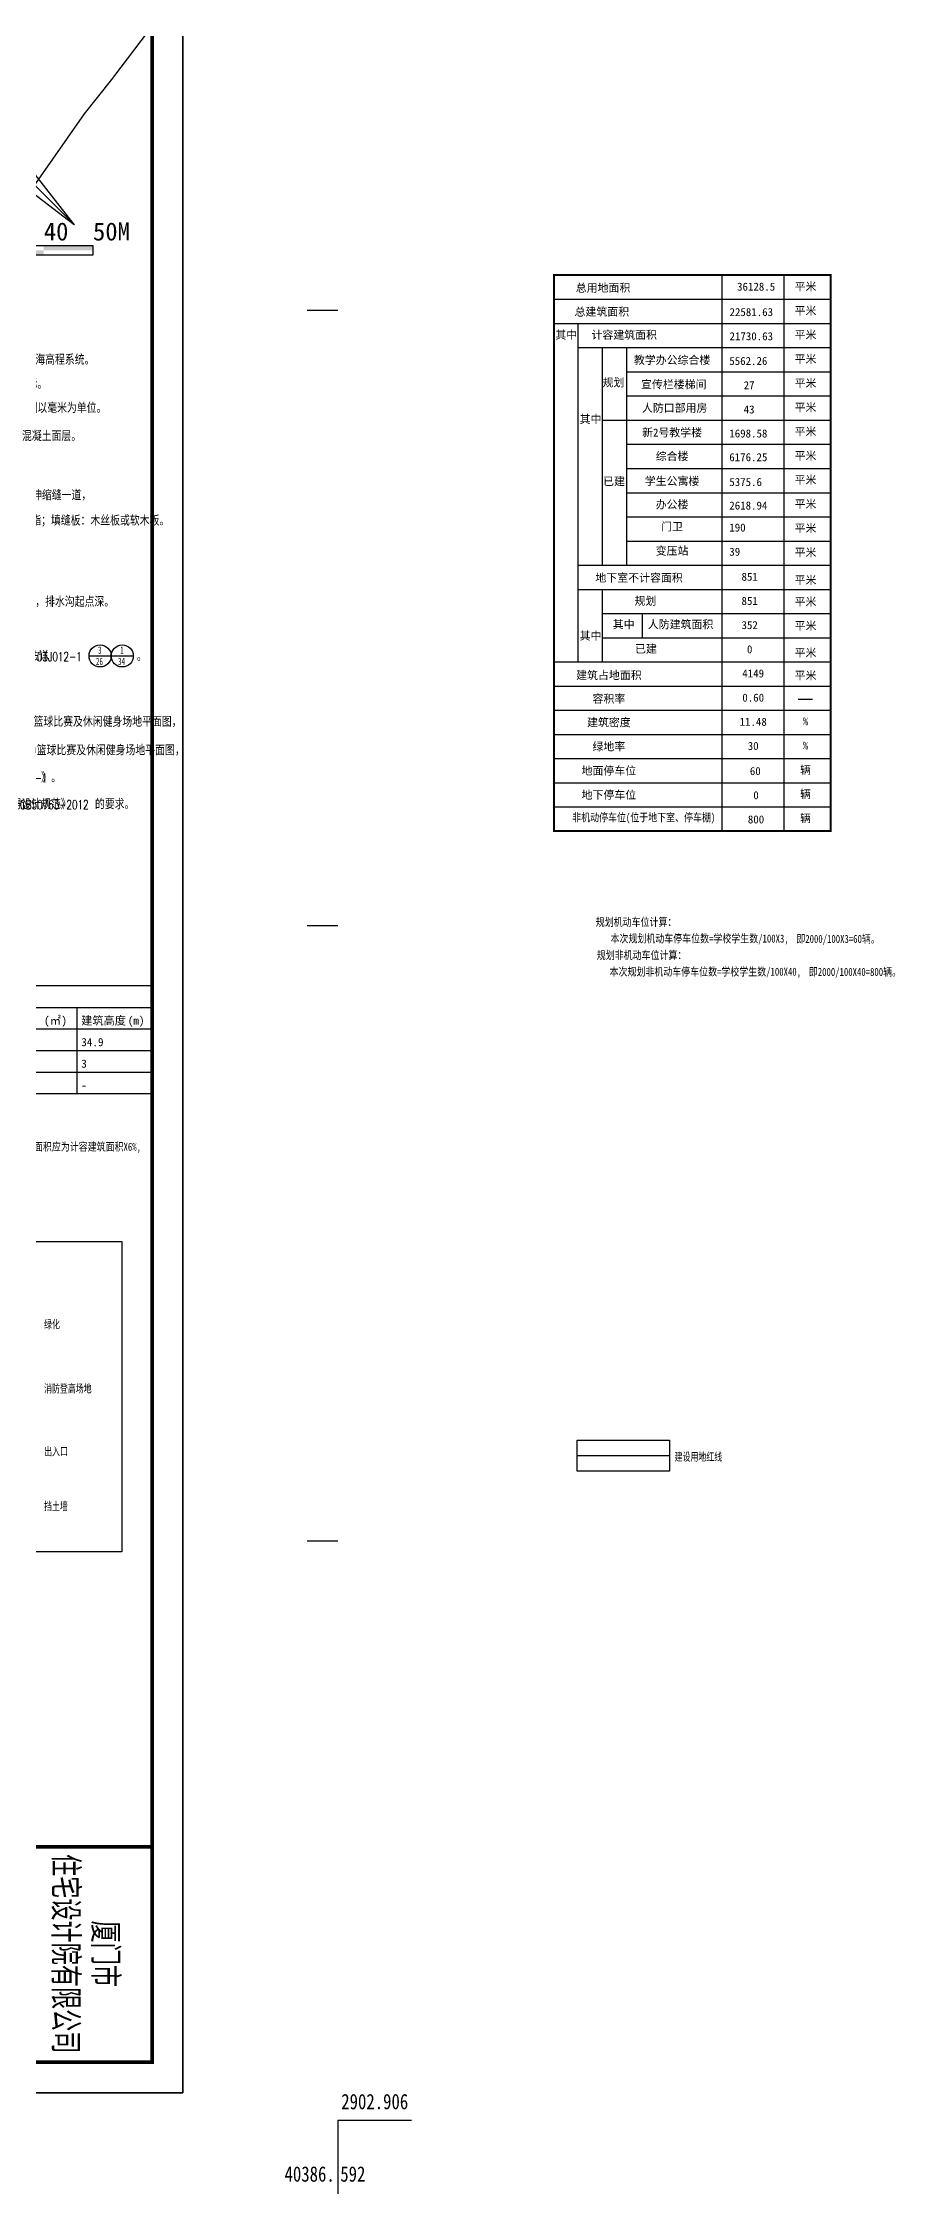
# Model space of a CAD drawing. Header units: metres. Extents: x 36500 to 80772748, y -35000 to 5806266.
# Drawn here: x 40386544.5 to 40386683, y 2902893.9 to 2903243.5 of the extents above; entities that cross this region are included whole.
import ezdxf
from ezdxf.enums import TextEntityAlignment as Align
from ezdxf.xclip import XClip

# ---------------------------------------------------------------- set-up
doc = ezdxf.new("R2010")
doc.units = ezdxf.units.M
doc.header["$LTSCALE"] = 10
doc.header["$XCLIPFRAME"] = 0
doc.linetypes.add('DOTE', pattern=[2.42, 2, -0.2, 0.02, -0.2])
doc.linetypes.add('X6', pattern=[5, 4, -1])
for name, color, linetype in [('00标注', 3, 'Continuous'), ('dx', 252, 'Continuous'), ('JZD', 7, 'Continuous'), ('PUB_TAB', 7, 'Continuous'), ('PUB_TEXT', 7, 'Continuous'), ('PUB_TITLE', 4, 'Continuous'), ('TK', 7, 'Continuous'), ('其它附属工程', 94, 'Continuous'), ('图框', 3, 'Continuous'), ('总平面-定位', 3, 'Continuous'), ('总平面-消防登高面', 2, 'Continuous'), ('总平面-绿化', 3, 'Continuous'), ('批量导出图层', 1, 'Continuous'), ('文字标注', 7, 'Continuous')]:
    doc.layers.add(name, color=color, linetype=linetype)
doc.styles.add('_HZTXT', font='simhei.ttf', dxfattribs={"width": 0.7})
doc.styles.add('_TCH_WINDOW', font='SIMPLEX', dxfattribs={"bigfont": 'GBCBIG'})
doc.styles.add('DIM', font='', dxfattribs={"width": 0.8})
doc.styles.add('HZ', font='')
doc.styles.add('HZTXT', font='TXT', dxfattribs={"bigfont": 'HZTXT'})
doc.styles.add('ZBZD', font='')
doc.styles.add('宋体', font='')
doc.styles.get('DIM').set_extended_font_data('SimSun')
doc.styles.get('HZ').set_extended_font_data('SimSun')
doc.styles.get('ZBZD').set_extended_font_data('SimSun')
doc.styles.get('宋体').set_extended_font_data('SimSun')

# ---------------------------------------------------------------- blocks, each defined once
blk = doc.blocks.new('A$C79C21881')
for points, const_width in [([(0.97, 3.55), (0, 3.55)], 0.28), ([(0.97, 0.11), (0.19, 0.11)], 0.224), ([(0.97, 3.55), (0.97, 0.11)], 1.12), ([(0.97, 3.55), (1.94, 3.55)], 0.28), ([(0.97, 0.11), (1.75, 0.11)], 0.224), ([(4.93, 1.04), (1.03, 2.76)], 0.28), ([(4.88, 3.55), (3.9, 3.55)], 0.28), ([(4.87, 0.11), (4.09, 0.11)], 0.224), ([(4.88, 3.55), (4.88, 0.11)], 1.12), ([(4.88, 3.55), (5.85, 3.55)], 0.28), ([(4.87, 0.11), (5.65, 0.11)], 0.224)]:
    blk.add_lwpolyline(points, dxfattribs=dict(const_width=const_width))
blk = doc.blocks.new('A$C28FB6592')
at = {"linetype": 'Continuous'}
for p, q in [((0.05, 4.74), (0.05, -16.45)), ((0, 0), (-1.83, -6.13)), ((4.73, -5.87), (0.03, 0.03)), ((2.91, -3.48), (-0.5, -11.79)), ((-6.67, -3.93), (-4.28, -8.84)), ((-1.83, -6.13), (-6.67, -3.93)), ((-6.62, -3.94), (18.16, -28.73)), ((-1.8, -6.17), (2.15, -15.61)), ((4.73, -5.91), (-0.95, -11.48)), ((2.04, -9.58), (4.73, -5.87)), ((-4.28, -8.84), (-0.9, -11.11)), ((-4.24, -8.87), (5.59, -12.65)), ((-3.53, -10.57), (4.64, -10.44)), ((-0.9, -11.12), (2.33, -9.18)), ((1.98, -10.51), (2.04, -9.58)), ((-0.9, -11.11), (-0.95, -11.48)), ((-0.95, -11.48), (-0.49, -11.79)), ((-0.49, -11.79), (0.06, -14.28)), ((10.43, -20.97), (1.98, -10.51)), ((0.06, -14.28), (10.43, -20.97))]:
    blk.add_line(p, q, dxfattribs=at)
for p, q in [((-18.83, -32.1), (21.17, -32.1)), ((-18.83, -32.9), (-18.83, -32.1)), ((-18.83, -33.7), (-18.83, -32.9)), ((21.17, -33.7), (-18.83, -33.7)), ((21.17, -32.1), (21.17, -33.7))]:
    blk.add_line(p, q)
at = {"linetype": 'Continuous', "flags": 128}
for points in [[(0.05, -19.68), (0.05, 4.9)], [(-9.41, -10.51), (9.15, -10.51)]]:
    blk.add_lwpolyline(points, dxfattribs=at)
at = {"const_width": 1.08}
blk.add_lwpolyline([(0.98, 0.04), (0.98, 4.88)], dxfattribs=at)
at = {"linetype": 'Continuous', "flags": 128}
blk.add_lwpolyline([(18.14, -28.73), (5.72, -12.89), (3.79, -10.47), (1.99, -9.69), (2.68, -7.84), (1.41, -7.25), (0.04, -5.09), (-1.01, -8.06), (-3.87, -6.67), (-2.84, -9.41), (-0.89, -11.11), (-0.46, -11.68), (0, -14.88), (18.09, -28.71)], close=True, dxfattribs=at)
for points in [[(-18.83, -32.9), (-18.83, -32.1), (-10.83, -32.9), (-10.83, -32.1)], [(-10.83, -33.7), (-10.83, -32.9), (-2.83, -33.7), (-2.83, -32.9)], [(-2.83, -32.9), (-2.83, -32.1), (5.17, -32.9), (5.17, -32.1)], [(5.17, -33.7), (5.17, -32.9), (13.17, -33.7), (13.17, -32.9)], [(13.17, -32.9), (13.17, -32.1), (21.17, -32.9), (21.17, -32.1)]]:
    blk.add_solid(points)
at = {"linetype": 'Continuous', "xscale": 0.8, "yscale": 0.8, "zscale": 0.8}
blk.add_blockref('A$C79C21881', (-2.02, 6.04), dxfattribs=at)
at = {"style": 'DIM', "flags": 9}
for tag in ['YSIZE', 'XSIZE']:
    blk.add_attdef(tag, (-18.83, -33.7), '', height=0.004, dxfattribs=at)
at = {"layer": '文字标注', "linetype": 'Continuous', "style": '宋体'}
for s, p in [('0', (-19.51, -31.76)), ('10', (-10.83, -31.3)), ('20', (-2.83, -31.3)), ('30', (5.17, -31.3)), ('40', (13.17, -31.3)), ('50M', (21.17, -31.3))]:
    blk.add_text(s, height=2.94, dxfattribs=at).set_placement(p)
blk = doc.blocks.new('图框A1')
at = {"layer": '图框'}
blk.add_lwpolyline([(0, 0), (84100, 0), (84100, 59400), (0, 59400)], close=True, dxfattribs=at)
at = {"layer": '图框', "const_width": 120}
blk.add_lwpolyline([(2500, 1000), (83100, 1000), (83100, 58400), (2500, 58400)], close=True, dxfattribs=at)
blk.add_lwpolyline([(76100, 58400), (76100, 1000)], dxfattribs=at)
at = {"layer": '图框', "style": 'HZTXT', "width": 0.8}
for s, p in [('厦门市', (79578, 56413)), ('住宅设计院有限公司', (79578, 55123))]:
    blk.add_text(s, height=900, dxfattribs=at).set_placement(p, align=Align.CENTER)
blk = doc.blocks.new('地形1')
at = {"layer": 'dx', "color": 252, "linetype": 'Continuous', "lineweight": -3, "flags": 128}
blk.add_lwpolyline([(40386538.18, 2903213.3), (40386551.2, 2903231.98), (40386555.69, 2903237.58), (40386556.17, 2903238.22), (40386561.45, 2903245.2)], dxfattribs=at)
blk = doc.blocks.new('A$C69FF1A94')
at = {"layer": '00标注'}
for p, q in [((18.8, -18.1), (22.39, -18.1)), ((19.23, -22.87), (22.82, -22.87)), ((17.92, -40.38), (21.52, -40.38)), ((22.89, -44.84), (26.49, -44.84)), ((42.06, -53.76), (45.65, -53.76)), ((45.65, -53.76), (49.25, -53.76)), ((26.3, -59.16), (29.89, -59.16)), ((28.83, -64.52), (32.43, -64.52)), ((29.6, -69.09), (33.2, -69.09))]:
    blk.add_line(p, q, dxfattribs=at)
for centre in [(20.6, -18.1), (21.03, -22.87), (19.72, -40.38), (24.69, -44.84), (43.86, -53.76), (47.45, -53.76), (28.1, -59.16), (30.63, -64.52), (31.4, -69.09)]:
    blk.add_ellipse(centre, major_axis=(1.8, 0), ratio=0.999941, start_param=-0.000005, end_param=6.28318, dxfattribs=at)
at = {"layer": '其它附属工程', "linetype": 'Continuous'}
blk.add_line((18.45, -82.62), (22.05, -82.62), dxfattribs=at)
blk.add_ellipse((20.25, -82.62), major_axis=(1.8, 0), ratio=0.999941, start_param=-0.000005, end_param=6.28318, dxfattribs=at)
at = {"layer": 'PUB_TEXT', "linetype": 'Continuous', "style": '_TCH_WINDOW'}
for s, height, p in [('说明：', 2.411, (2.19, -2.71)), ('、总图坐标系统为西安', 1.688, (2.99, -6.44)), ('坐标系，高程系统为黄海高程系统。', 1.6879, (17.28, -6.44)), ('、建筑角点坐标为建筑物一层外墙角点坐标。', 1.6879, (3.19, -10.36)), ('、总平面图中数据均以米为单位。其它详图以毫米为单位。', 1.6879, (3.19, -14.28)), ('、道路构造详国标', 1.688, (3.19, -18.85)), ('厚', 1.69, (26.87, -18.85)), ('混凝土面层。', 1.688, (31.15, -18.85)), ('道路牙做法详国标', 1.688, (3.14, -23.63)), ('。', 1.69, (23.32, -23.63)), ('、道路分仓缝纵横向尺寸不大于', 1.6879, (3.19, -28.47)), ('横向每', 1.688, (23.39, -28.47)), ('格设伸缩缝一道，', 1.688, (29.58, -28.47)), ('伸缩缝应采用切割机切割，伸缝填缝料聚氨酯；填缝板：木丝板或软木板。', 1.6879, (2.19, -32.59)), ('道路转弯半径见设计图，未注明半径均为', 1.6879, (2.19, -36.91)), ('。', 1.69, (26.81, -36.91)), ('、人行道做法详', 1.688, (3.19, -41.2)), ('。', 1.69, (22.14, -41.2)), ('、盖板排水沟做法详', 1.688, (3.19, -45.79)), ('沟宽', 1.688, (27.85, -45.79)), ('，排水沟起点深。', 1.688, (33.31, -45.79)), ('坡度', 1.688, (2.19, -50.24)), ('，坡向雨水井，雨水井位置详水施。', 1.6879, (8.25, -50.24)), ('、室外停车位未注明处均为', 1.6879, (3.19, -54.63)), ('车位做法详', 1.688, (27.44, -54.63)), ('。', 1.69, (49.83, -54.63)), ('、无障碍缘石坡道构造详', 1.6879, (3.19, -59.98)), ('。', 1.69, (31.81, -59.98)), ('、', 1.69, (3.99, -65.29)), ('室外篮球场参', 1.688, (13.02, -65.29)), ('篮球比赛及休闲健身场地平面图，', 1.6879, (33.04, -65.29)), ('室外篮球场合成面层场地构造做法参', 1.6879, (2.19, -69.92)), ('篮球比赛及休闲健身场地平面图，', 1.6879, (33.55, -69.92)), ('其他体育场地设计参《体育场地与设施（一）》', 1.6879, (2.19, -74.35)), ('、建筑物外部环境设计应满足《无障碍设计规范》', 1.6879, (3.79, -78.69)), ('。', 1.69, (35.89, -74.35)), ('的要求。', 1.688, (43.02, -78.69))]:
    blk.add_text(s, height=height, dxfattribs=at).set_placement(p)
at = {"layer": 'PUB_TEXT', "linetype": 'Continuous', "style": '_TCH_WINDOW', "width": 0.705882}
for s, height, p in [('1', 1.49, (2.19, -6.44)), ('80', 1.488, (15.28, -6.44)), ('2', 1.49, (2.19, -10.36)), ('3', 1.49, (2.19, -14.28)), ('4', 1.49, (2.19, -18.85)), ('12J003', 1.488, (13.02, -18.85)), (',220', 1.488, (23.37, -18.85)), ('C25', 1.488, (28.1, -18.85)), ('12J003', 1.488, (12.97, -23.63)), ('5', 1.49, (2.19, -28.47)), ('6m,', 1.488, (20.39, -28.47)), ('4m', 1.488, (27.08, -28.47)), ('9m', 1.488, (24.31, -36.91)), ('6', 1.49, (2.19, -41.2)), ('12J003', 1.488, (11.79, -41.2)), ('7', 1.49, (2.19, -45.79)), ('05J927-1', 1.488, (14.25, -45.79)), ('300', 1.488, (30.31, -45.79)), ('0.5%', 1.488, (4.65, -50.24)), ('8', 1.49, (2.19, -54.63)), ('2500X5500,', 1.488, (17.94, -54.63)), ('03J012-1', 1.488, (33.58, -54.63)), ('9', 1.49, (2.19, -59.98)), ('11J930-1', 1.488, (16.71, -59.98)), ('10', 1.488, (2.19, -65.29)), ('28mX15m', 1.488, (5.22, -65.29)), ('08J933-1', 1.488, (20.39, -65.29)), ('08J933-1', 1.488, (21.85, -69.92)), ('08J933-1', 1.488, (27.99, -74.35)), ('11', 1.488, (2.19, -78.69)), ('GB50763-2012', 1.4875, (30.82, -78.69))]:
    blk.add_text(s, height=height, dxfattribs=at).set_placement(p)
at = {"layer": 'PUB_TEXT', "style": 'ZBZD', "width": 0.585938}
for s, height, p in [('4', 1.18, (20.27, -17.77)), ('C1', 1.185, (19.91, -19.6)), ('2A', 1.185, (20.29, -22.63)), ('C6', 1.185, (20.35, -24.37)), ('C1', 1.185, (19.04, -41.87)), ('6', 1.18, (19.39, -40.04)), ('23', 1.185, (24.01, -46.33)), ('A', 1.18, (24.36, -44.51)), ('3', 1.18, (43.53, -53.42)), ('1', 1.18, (47.13, -53.42)), ('26', 1.185, (43.18, -55.25)), ('34', 1.185, (46.77, -55.25)), ('1', 1.18, (27.77, -58.83)), ('25', 1.185, (27.41, -60.66)), ('D3', 1.185, (29.95, -66.02)), ('-', 1.18, (30.3, -64.19)), ('合4', 1.185, (30.61, -68.76)), ('X2', 1.185, (30.87, -70.59))]:
    blk.add_text(s, height=height, rotation=0, dxfattribs=at).set_placement(p)
at = {"layer": '其它附属工程', "linetype": 'Continuous', "style": '_TCH_WINDOW', "width": 0.705882}
for s, p in [('12', (2.19, -83.46)), ('12J003', (12.59, -83.46))]:
    blk.add_text(s, height=1.488, dxfattribs=at).set_placement(p)
at = {"layer": '其它附属工程', "linetype": 'Continuous', "style": '_TCH_WINDOW'}
for s, height, p in [('、挡土墙做法祥', 1.688, (3.99, -83.46)), ('。', 1.69, (22.94, -83.46))]:
    blk.add_text(s, height=height, dxfattribs=at).set_placement(p)
at = {"layer": '其它附属工程', "linetype": 'Continuous', "style": 'ZBZD', "width": 0.585938}
for s, height, p in [('C23', 1.185, (19.57, -84.11)), ('A', 1.18, (19.92, -82.29))]:
    blk.add_text(s, height=height, rotation=0, dxfattribs=at).set_placement(p)

msp = doc.modelspace()

# ---------------------------------------------------------------- linework, layer by layer
at = {"linetype": 'Continuous', "flags": 128}
msp.add_lwpolyline([(40386667.257, 2903136.843), (40386669.592, 2903136.843)], dxfattribs=at)
for points in [[(40386492.289, 2903048.659), (40386557.289, 2903048.659), (40386557.289, 2902998.266), (40386492.289, 2902998.266)], [(40386646.309, 2903016.375), (40386646.309, 2903011.375), (40386631.309, 2903011.375), (40386631.309, 2903016.375)]]:
    msp.add_lwpolyline(points, close=True)
at = {"layer": 'JZD', "color": 1, "linetype": 'DOTE', "lineweight": -3, "ltscale": 0.001, "const_width": 0.2}
msp.add_lwpolyline([(40386646.309, 2903013.875), (40386631.309, 2903013.875)], dxfattribs=at)
at = {"layer": 'PUB_TAB', "linetype": 'Continuous'}
msp.add_lwpolyline([(40386461.2, 2903072.731), (40386562.239, 2903072.731), (40386562.239, 2903090.231), (40386461.2, 2903090.231)], close=True, dxfattribs=at)
for points in [[(40386461.2, 2903086.731), (40386562.239, 2903086.731)], [(40386550.003, 2903086.731), (40386550.003, 2903072.731)], [(40386461.2, 2903083.231), (40386562.239, 2903083.231)], [(40386461.2, 2903079.731), (40386562.239, 2903079.731)], [(40386461.2, 2903076.231), (40386562.239, 2903076.231)]]:
    msp.add_lwpolyline(points, dxfattribs=at)
at = {"layer": 'PUB_TITLE', "linetype": 'Continuous'}
for points in [[(40386270.239, 2902910.298), (40386567.239, 2902910.298), (40386567.239, 2903330.798), (40386270.239, 2903330.798)], [(40386270.239, 2903330.798), (40386270.239, 2902910.298), (40386567.239, 2902910.298), (40386567.239, 2903330.798)]]:
    msp.add_lwpolyline(points, close=True, dxfattribs=at)
at = {"layer": 'PUB_TITLE', "linetype": 'Continuous', "const_width": 0.5}
for points in [[(40386275.239, 2902915.298), (40386562.239, 2902915.298), (40386562.239, 2903318.298), (40386275.239, 2903318.298)], [(40386275.239, 2903318.298), (40386275.239, 2902915.298), (40386562.239, 2902915.298), (40386562.239, 2903318.298)]]:
    msp.add_lwpolyline(points, close=True, dxfattribs=at)
at = {"layer": 'PUB_TITLE', "linetype": 'Continuous', "const_width": 0.4}
msp.add_lwpolyline([(40386275.239, 2902950.298), (40386562.239, 2902950.298)], dxfattribs=at)
at = {"layer": 'TK', "linetype": 'Continuous'}
for p, q in [((40386592.412, 2903200), (40386587.412, 2903200)), ((40386592.412, 2903100), (40386587.412, 2903100)), ((40386592.412, 2903000), (40386587.412, 2903000)), ((40386592.412, 2902905.864), (40386604.412, 2902905.864)), ((40386592.412, 2902905.864), (40386592.412, 2902893.864))]:
    msp.add_line(p, q, dxfattribs=at)
at = {"layer": '批量导出图层'}
msp.add_lwpolyline([(40386270.239, 2903330.798), (40386567.239, 2903330.798), (40386567.239, 2902910.298), (40386270.239, 2902910.298)], close=True, dxfattribs=at)
at = {"layer": '文字标注', "linetype": 'Continuous', "const_width": 0.323}
msp.add_lwpolyline([(40386627.549, 2903115.4), (40386672.555, 2903115.4), (40386672.555, 2903205.763), (40386627.549, 2903205.763)], close=True, dxfattribs=at)
at = {"layer": '文字标注', "linetype": 'Continuous', "flags": 128}
for points in [[(40386627.549, 2903115.4), (40386627.549, 2903205.763)], [(40386654.878, 2903115.4), (40386654.878, 2903205.763)], [(40386664.987, 2903115.4), (40386664.987, 2903205.763)]]:
    msp.add_lwpolyline(points, dxfattribs=at)
at = {"layer": '文字标注', "linetype": 'Continuous'}
for points in [[(40386627.549, 2903205.763), (40386672.555, 2903205.763), (40386672.555, 2903115.4), (40386627.549, 2903115.4)], [(40386627.549, 2903201.834), (40386672.555, 2903201.834)], [(40386627.549, 2903201.834), (40386672.555, 2903201.834)], [(40386627.549, 2903201.834), (40386672.555, 2903201.834)], [(40386627.549, 2903197.905), (40386672.555, 2903197.905)], [(40386631.492, 2903142.902), (40386631.492, 2903197.905)], [(40386631.492, 2903193.976), (40386672.555, 2903193.976)], [(40386635.434, 2903158.617), (40386635.434, 2903193.976)], [(40386639.377, 2903158.617), (40386639.377, 2903193.976)], [(40386639.377, 2903190.047), (40386672.555, 2903190.047)], [(40386639.377, 2903186.119), (40386672.555, 2903186.119)], [(40386639.377, 2903186.119), (40386672.555, 2903186.119)], [(40386635.434, 2903182.19), (40386672.555, 2903182.19)], [(40386639.377, 2903178.261), (40386672.555, 2903178.261)], [(40386639.377, 2903174.332), (40386672.555, 2903174.332)], [(40386639.377, 2903170.403), (40386672.555, 2903170.403)], [(40386639.377, 2903166.475), (40386672.555, 2903166.475)], [(40386639.377, 2903162.546), (40386672.555, 2903162.546)], [(40386631.492, 2903158.617), (40386672.555, 2903158.617)], [(40386635.434, 2903158.617), (40386672.555, 2903158.617)], [(40386631.492, 2903154.688), (40386672.555, 2903154.688)], [(40386635.434, 2903142.902), (40386635.434, 2903154.688)], [(40386635.434, 2903150.759), (40386672.555, 2903150.759)], [(40386641.939, 2903146.831), (40386641.939, 2903150.759)], [(40386635.434, 2903146.831), (40386672.555, 2903146.831)], [(40386627.549, 2903142.902), (40386672.555, 2903142.902)], [(40386631.492, 2903142.902), (40386672.555, 2903142.902)], [(40386627.549, 2903138.973), (40386672.555, 2903138.973)], [(40386627.549, 2903135.044), (40386672.555, 2903135.044)], [(40386627.549, 2903131.115), (40386672.555, 2903131.115)], [(40386627.549, 2903127.186), (40386672.555, 2903127.186)], [(40386627.549, 2903127.186), (40386672.555, 2903127.186)], [(40386627.549, 2903123.258), (40386672.555, 2903123.258)], [(40386627.549, 2903119.329), (40386672.555, 2903119.329)]]:
    msp.add_lwpolyline(points, dxfattribs=at)

# ---------------------------------------------------------------- block references
at = {"xscale": 0.005, "yscale": 0.005, "zscale": 0.005, "rotation": 270}
msp.add_blockref('图框A1', (40386270.239, 2903330.798), dxfattribs=at)
at = {"linetype": 'Continuous'}
ref = msp.add_blockref('地形1', (0, 0), dxfattribs=at)
XClip(ref).set_block_clipping_path([(40386275.2385554314, 2902950.2978603072), (40386562.2385554314, 2903318.2978603072)])
msp.add_blockref('A$C69FF1A94', (40386509.908, 2903197.635), dxfattribs=at)
at = {"layer": '总平面-定位', "linetype": 'Continuous'}
msp.add_blockref('A$C28FB6592', (40386531.436, 2903242.693), dxfattribs=at)

# ---------------------------------------------------------------- texts
at = {"style": '_HZTXT', "width": 0.7}
msp.add_text('挡土墙', height=1.3143, dxfattribs=at).set_placement((40386544.655, 2903004.992))
at = {"layer": 'PUB_TAB', "linetype": 'Continuous', "style": 'HZ'}
for s, height, p in [('(', 1.329, (40386544.643, 2903083.931)), ('㎡', 1.329, (40386545.588, 2903083.931)), (')', 1.329, (40386547.478, 2903083.931)), ('建筑高度', 1.3291, (40386550.703, 2903083.931)), ('(m)', 1.3291, (40386558.264, 2903083.931)), ('34.9', 1.3291, (40386550.703, 2903080.431)), ('3', 1.329, (40386550.703, 2903076.931)), ('-', 1.329, (40386550.703, 2903073.431))]:
    msp.add_text(s, height=height, dxfattribs=at).set_placement(p)
at = {"layer": 'PUB_TEXT', "style": '_HZTXT', "width": 0.7}
for s, p in [('出入口', (40386544.655, 2903013.909)), ('建设用地红线', (40386647.174, 2903013.039))]:
    msp.add_text(s, height=1.3143, dxfattribs=at).set_placement(p)
at = {"layer": 'TK', "linetype": 'Continuous', "style": 'HZ', "width": 0.8}
msp.add_text('2902.906', height=2.5, dxfattribs=at).set_placement((40386598.412, 2902908.864), align=Align.MIDDLE)
msp.add_text('40386.', height=2.5, dxfattribs=at).set_placement((40386591.912, 2902897.114), align=Align.MIDDLE_RIGHT)
msp.add_text('592', height=2.5, dxfattribs=at).set_placement((40386592.812, 2902897.114), align=Align.MIDDLE_LEFT)
at = {"layer": '总平面-消防登高面', "linetype": 'Continuous', "style": '_HZTXT', "width": 0.7}
msp.add_text('消防登高场地', height=1.3143, dxfattribs=at).set_placement((40386544.655, 2903024.124))
at = {"layer": '总平面-绿化', "style": '_HZTXT', "width": 0.7}
msp.add_text('绿化', height=1.3143, dxfattribs=at).set_placement((40386544.655, 2903034.559))
at = {"layer": '文字标注', "linetype": 'Continuous', "style": '宋体'}
for s, height, p in [('总用地面积', 1.3006, (40386635.531, 2903203.732)), ('36128.5', 1.3006, (40386660.42, 2903203.882)), ('平米', 1.3006, (40386668.455, 2903203.953)), ('总建筑面积', 1.3006, (40386635.336, 2903199.85)), ('平米', 1.3006, (40386668.455, 2903200.024)), ('其中', 1.3006, (40386629.553, 2903196.095)), ('计容建筑面积', 1.3006, (40386638.976, 2903196.095)), ('平米', 1.3006, (40386668.455, 2903196.095)), ('教学办公综合楼', 1.3006, (40386646.757, 2903192.011)), ('平米', 1.3006, (40386668.455, 2903192.166)), ('规划', 1.3006, (40386637.232, 2903188.349)), ('宣传栏楼梯间', 1.3006, (40386647.027, 2903188.037)), ('平米', 1.3006, (40386668.455, 2903188.238)), ('人防口部用房', 1.3006, (40386647.179, 2903184.221)), ('平米', 1.3006, (40386668.455, 2903184.309)), ('其中', 1.3006, (40386633.495, 2903182.385)), ('新2号教学楼', 1.3006, (40386646.757, 2903180.225)), ('平米', 1.3006, (40386668.455, 2903180.38)), ('综合楼', 1.3006, (40386646.757, 2903176.372)), ('平米', 1.3006, (40386668.455, 2903176.451)), ('已建', 1.3006, (40386637.315, 2903172.298)), ('学生公寓楼', 1.3006, (40386646.757, 2903172.336)), ('平米', 1.3006, (40386668.455, 2903172.522)), ('办公楼', 1.3006, (40386646.757, 2903168.515)), ('平米', 1.3006, (40386668.455, 2903168.594)), ('门卫', 1.3006, (40386646.757, 2903164.933)), ('平米', 1.3006, (40386668.455, 2903164.665)), ('变压站', 1.3006, (40386646.757, 2903161.004)), ('平米', 1.3006, (40386668.455, 2903160.736)), ('地下室不计容面积', 1.3006, (40386641.387, 2903156.611)), ('851', 1.3006, (40386659.373, 2903156.724)), ('平米', 1.3006, (40386668.455, 2903156.231)), ('规划', 1.3006, (40386642.425, 2903152.848)), ('平米', 1.3006, (40386668.455, 2903152.731)), ('851', 1.3006, (40386659.373, 2903152.796)), ('其中', 1.3006, (40386633.495, 2903147.183)), ('其中', 1.3006, (40386638.892, 2903149.04)), ('人防建筑面积', 1.3006, (40386648.133, 2903149.04)), ('352', 1.3006, (40386659.373, 2903148.867)), ('平米', 1.3006, (40386668.455, 2903148.802)), ('已建', 1.3006, (40386642.509, 2903145.058)), ('0', 1.301, (40386659.373, 2903144.938)), ('平米', 1.3006, (40386668.455, 2903144.444)), ('建筑占地面积', 1.3006, (40386636.483, 2903140.778)), ('4149', 1.3006, (40386659.944, 2903141.009)), ('平米', 1.3006, (40386668.455, 2903140.732)), ('容积率', 1.3006, (40386636.483, 2903136.941)), ('0.60', 1.3006, (40386659.944, 2903137.08)), ('建筑密度', 1.3006, (40386636.483, 2903133.116)), ('11.48', 1.3006, (40386659.944, 2903133.152)), ('%%%', 1.3006, (40386668.455, 2903133.234)), ('绿地率', 1.3006, (40386636.483, 2903129.187)), ('30', 1.3006, (40386659.944, 2903129.223)), ('%%%', 1.3006, (40386668.455, 2903129.306)), ('地面停车位', 1.3006, (40386636.483, 2903125.258)), ('60', 1.3006, (40386660.285, 2903125.141)), ('辆', 1.301, (40386668.455, 2903125.377)), ('地下停车位', 1.3006, (40386636.483, 2903121.329)), ('辆', 1.301, (40386668.455, 2903121.448)), ('0', 1.301, (40386660.404, 2903121.212)), ('800', 1.3006, (40386660.404, 2903117.283)), ('辆', 1.301, (40386668.455, 2903117.519))]:
    msp.add_text(s, height=height, dxfattribs=at).set_placement(p, align=Align.MIDDLE)
for s, p in [('22581.63', (40386656.095, 2903199.108)), ('21730.63', (40386656.095, 2903195.179)), ('5562.26', (40386656.058, 2903191.159)), ('27', (40386658.393, 2903187.213)), ('43', (40386658.393, 2903183.284)), ('1698.58', (40386656.058, 2903179.373)), ('6176.25', (40386656.058, 2903175.52)), ('5375.6', (40386656.058, 2903171.484)), ('2618.94', (40386656.058, 2903167.663)), ('190', (40386656.058, 2903164.081)), ('39', (40386656.058, 2903160.152))]:
    msp.add_text(s, height=1.3006, dxfattribs=at).set_placement(p)
at = {"layer": '文字标注', "linetype": 'X6', "style": '宋体', "width": 0.8}
for s, height, p in [('非机动停车位(位于地下室、停车棚)', 1.30056, (40386642.148, 2903117.568)), ('规划机动车位计算：', 1.3006, (40386640.904, 2903100.658)), ('本次规划机动车停车位数=学校学生数/100X3,', 1.30056, (40386651.23, 2903097.882)), ('即2000/100X3=60辆。', 1.30056, (40386673.742, 2903097.826)), ('规划非机动车位计算：', 1.3006, (40386641.796, 2903095.271)), ('本次规划非机动车停车位数=学校学生数/100X40,', 1.30056, (40386652.153, 2903092.495)), ('即2000/100X40=800辆。', 1.30056, (40386676.486, 2903092.461)), ('本次规划建设计容建筑面积5477.44㎡，人防应建面积应为计容建筑面积X6%%%,', 1.30056, (40386536.118, 2903064.059))]:
    msp.add_text(s, height=height, dxfattribs=at).set_placement(p, align=Align.MIDDLE)

doc.saveas('drawing.dxf')
